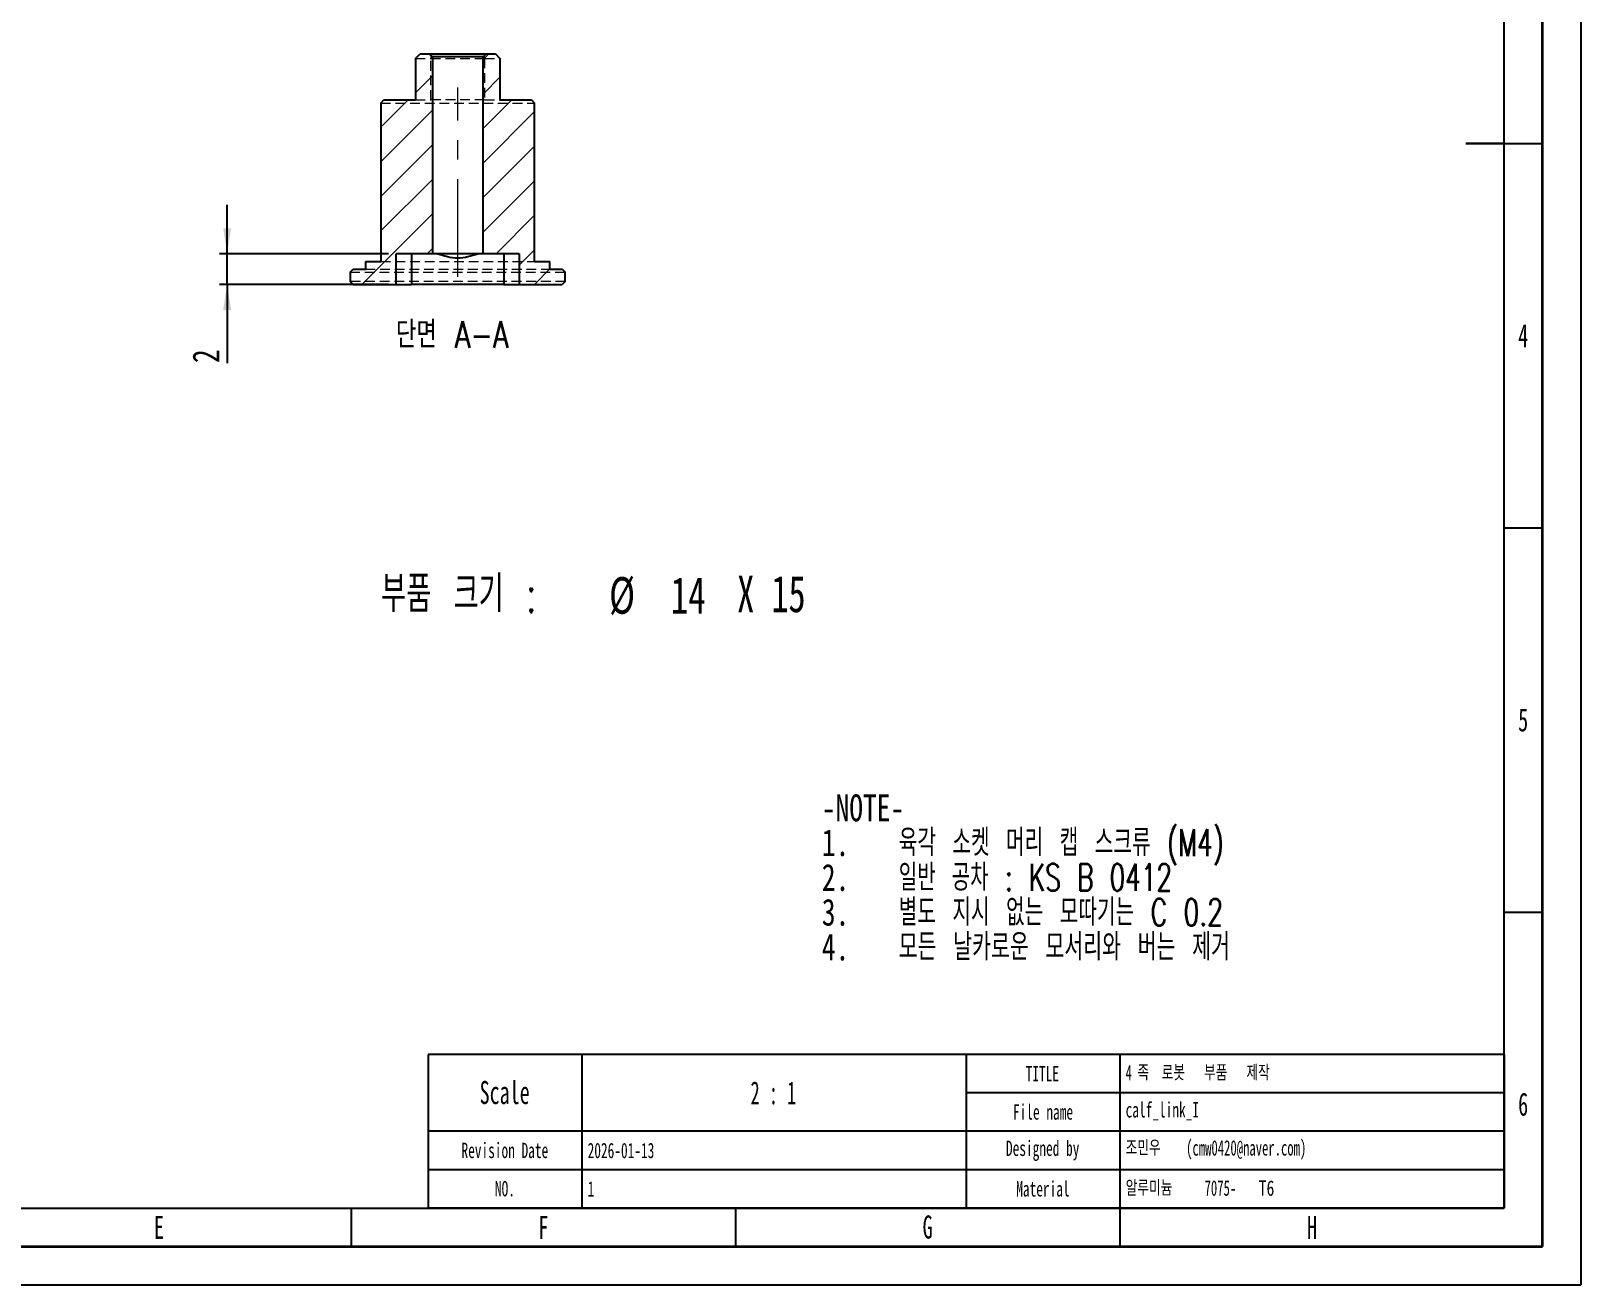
# Model space of a CAD drawing. Header units: millimetres. Extents: x 0 to 420, y 1 to 298.
# Drawn here: x 218.3 to 420, y 1 to 164.1 of the extents above; entities that cross this region are included whole.
import ezdxf

# ---------------------------------------------------------------- set-up
doc = ezdxf.new("R2010")
doc.units = ezdxf.units.MM
doc.linetypes.add('CENTERX2', pattern=[20.32, 12.7, -2.54, 2.54, -2.54])
doc.linetypes.add('HIDDEN', pattern=[1.905, 1.27, -0.635])
for name, color, linetype in [('SLD-0', 179, 'Continuous'), ('가는실선', 7, 'Continuous'), ('절단면', 230, 'Continuous'), ('중심선', 1, 'CENTERX2'), ('치수선', 104, 'Continuous')]:
    doc.layers.add(name, color=color, linetype=linetype)
for name, color, linetype, lineweight in [('도면층1', 4, 'Continuous', 35), ('도면층2', 3, 'Continuous', 25), ('도면층3', 5, 'Continuous', 25)]:
    doc.layers.add(name, color=color, linetype=linetype, lineweight=lineweight)
doc.styles.add('SLDTEXTSTYLE0', font='TXT', dxfattribs={"width": 0.75})
doc.styles.add('SLDTEXTSTYLE1', font='TXT', dxfattribs={"width": 0.684211, "bigfont": 'bigfont'})
doc.styles.add('SLDTEXTSTYLE10', font='TXT', dxfattribs={"width": 0.605})
doc.styles.add('SLDTEXTSTYLE11', font='TXT', dxfattribs={"width": 0.582911})
doc.styles.add('SLDTEXTSTYLE2', font='TXT', dxfattribs={"width": 0.676471, "bigfont": 'bigfont'})
doc.styles.add('SLDTEXTSTYLE3', font='TXT', dxfattribs={"width": 0.694444, "bigfont": 'bigfont'})
doc.styles.add('SLDTEXTSTYLE4', font='TXT', dxfattribs={"width": 0.678571, "bigfont": 'bigfont'})
doc.styles.add('SLDTEXTSTYLE5', font='TXT', dxfattribs={"width": 0.7})
doc.styles.add('SLDTEXTSTYLE6', font='TXT', dxfattribs={"width": 0.6875})
doc.styles.add('SLDTEXTSTYLE7', font='TXT', dxfattribs={"width": 0.75, "bigfont": 'bigfont'})
doc.styles.add('SLDTEXTSTYLE9', font='TXT', dxfattribs={"width": 0.638186})
doc.dimstyles.new('SLDDIMSTYLE0', dxfattribs={"dimtxt": 3.5, "dimasz": 3.302, "dimexe": 0, "dimexo": 0.0625, "dimgap": 0.875, "dimtad": 1, "dimdec": 3, "dimlfac": 0.5, "dimrnd": 1e-09, "dimzin": 12, "dimdsep": 46, "dimtxsty": 'SLDTEXTSTYLE0', "dimsah": 1, "dimcen": 0.09, "dimadec": 0, "dimazin": 3, "dimtfac": 1, "dimtdec": 3, "dimtmove": 0, "dimatfit": 0, "dimfxl": 1, "dimfrac": 2, "dimtolj": 1, "dimtzin": 12, "dimarcsym": 0})

# ---------------------------------------------------------------- blocks, each defined once
blk = doc.blocks.new('_D_11')
at = {"layer": '치수선', "transparency": 16777216}
for p, q in [((243.85, 135.16), (243.85, 141.51)), ((264.85, 135.16), (242.85, 135.16)), ((243.85, 131.16), (243.85, 135.16)), ((264.85, 131.16), (242.85, 131.16)), ((243.85, 131.16), (243.85, 120.93))]:
    blk.add_line(p, q, dxfattribs=at)
for points in [[(243.85, 135.16), (244.36, 138.46), (243.34, 138.46)], [(243.85, 131.16), (243.34, 127.85), (244.36, 127.85)]]:
    blk.add_solid(points, dxfattribs=at)
at = {"layer": '치수선', "transparency": 16777216, "insert": (239.34, 120.93), "char_height": 3.5, "attachment_point": 1, "rotation": 90, "style": 'SLDTEXTSTYLE0'}
blk.add_mtext('2', dxfattribs=at)

msp = doc.modelspace()

# ---------------------------------------------------------------- hatches: boundary and pattern name
at = {"layer": '절단면', "linetype": 'Continuous', "lineweight": 18}
h = msp.add_hatch(dxfattribs=at)
h.set_pattern_fill('ANSI31', color=256, style=0)
h.paths.add_polyline_path([(259.8501, 131.555), (260.2501, 131.155), (265.8501, 131.155), (265.8501, 135.155), (270.5501, 135.155), (270.5501, 160.755), (270.1501, 161.155), (268.9501, 161.155), (268.3501, 160.555), (268.3501, 155.155), (264.2501, 155.155), (263.8501, 154.755), (263.8501, 134.155), (261.8501, 134.155), (261.8501, 133.155), (260.2501, 133.155), (259.8501, 132.755)], flags=0)
h = msp.add_hatch(dxfattribs=at)
h.set_pattern_fill('ANSI31', color=256, style=0)
h.paths.add_polyline_path([(287.4501, 131.155), (287.8501, 131.555), (287.8501, 132.755), (287.4501, 133.155), (285.8501, 133.155), (285.8501, 134.155), (283.8501, 134.155), (283.8501, 154.755), (283.4501, 155.155), (279.3501, 155.155), (279.3501, 160.555), (278.7501, 161.155), (277.5501, 161.155), (277.1501, 160.755), (277.1501, 135.155), (281.8501, 135.155), (281.8501, 131.155)], flags=0)

# ---------------------------------------------------------------- linework, layer by layer
at = {"color": 7, "linetype": 'Continuous', "lineweight": 25}
for p, q in [((268.3501, 160.555), (268.9501, 161.155)), ((268.3501, 160.555), (268.3501, 155.155)), ((268.9501, 161.155), (270.1501, 161.155)), ((270.1501, 161.155), (270.5501, 160.755)), ((270.1501, 161.155), (277.5501, 161.155)), ((277.1501, 160.755), (270.5501, 160.755)), ((270.5501, 160.755), (270.5501, 135.155)), ((277.1501, 160.755), (277.5501, 161.155)), ((277.1501, 135.155), (277.1501, 160.755)), ((277.5501, 161.155), (278.7501, 161.155)), ((278.7501, 161.155), (279.3501, 160.555)), ((279.3501, 160.555), (279.3501, 155.155)), ((263.8501, 154.755), (264.2501, 155.155)), ((263.8501, 154.755), (263.8501, 134.155)), ((264.2501, 155.155), (268.3501, 155.155)), ((279.3501, 155.155), (283.4501, 155.155)), ((283.4501, 155.155), (283.8501, 154.755)), ((283.8501, 134.155), (283.8501, 154.755)), ((265.8501, 131.155), (265.8501, 135.155)), ((270.5501, 135.155), (265.8501, 135.155)), ((267.8501, 135.155), (267.8501, 131.155)), ((271.2252, 135.155), (270.5501, 135.155)), ((276.475, 135.155), (271.2252, 135.155)), ((277.1501, 135.155), (276.475, 135.155)), ((281.8501, 135.155), (277.1501, 135.155)), ((279.8501, 135.155), (279.8501, 131.155)), ((281.8501, 135.155), (281.8501, 131.155)), ((259.8501, 132.755), (260.2501, 133.155)), ((260.2501, 133.155), (261.8501, 133.155)), ((261.8501, 134.155), (261.8501, 133.155)), ((261.8501, 134.155), (263.8501, 134.155)), ((283.8501, 134.155), (285.8501, 134.155)), ((285.8501, 133.155), (285.8501, 134.155)), ((285.8501, 133.155), (287.4501, 133.155)), ((287.4501, 133.155), (287.8501, 132.755)), ((259.8501, 132.755), (259.8501, 131.555)), ((260.2501, 131.155), (259.8501, 131.555)), ((260.2501, 131.155), (265.8501, 131.155)), ((265.8501, 131.155), (267.8501, 131.155)), ((279.8501, 131.155), (267.8501, 131.155)), ((279.8501, 131.155), (281.8501, 131.155)), ((281.8501, 131.155), (287.4501, 131.155)), ((287.8501, 131.555), (287.4501, 131.155)), ((287.8501, 131.555), (287.8501, 132.755))]:
    msp.add_line(p, q, dxfattribs=at)
at = {"color": 7, "linetype": 'HIDDEN', "lineweight": 18}
for p, q in [((268.3501, 160.555), (270.3501, 160.555)), ((270.3501, 161.155), (270.3501, 160.555)), ((270.3501, 155.155), (270.3501, 160.555)), ((270.3501, 160.555), (277.3501, 160.555)), ((277.3501, 160.555), (277.3501, 161.155)), ((277.3501, 160.555), (279.3501, 160.555)), ((277.3501, 160.555), (277.3501, 155.155)), ((263.8501, 154.755), (283.8501, 154.755)), ((268.3501, 155.155), (270.3501, 155.155)), ((277.3501, 155.155), (270.3501, 155.155)), ((277.3501, 155.155), (279.3501, 155.155)), ((261.8501, 133.155), (285.8501, 133.155)), ((263.8501, 134.155), (283.8501, 134.155)), ((259.8501, 132.755), (287.8501, 132.755)), ((287.8501, 131.555), (259.8501, 131.555))]:
    msp.add_line(p, q, dxfattribs=at)
at = {"color": 7, "linetype": 'Continuous', "lineweight": 25}
msp.add_open_spline([(271.2252, 135.155), (271.6518, 135.0145), (272.0816, 134.8838), (272.9514, 134.6839), (273.3924, 134.617), (274.2988, 134.6161), (274.7458, 134.6833), (275.618, 134.8835), (276.0476, 135.0142), (276.475, 135.155)], degree=3, knots=[0, 0, 0, 0, 0.25, 0.25, 0.5, 0.5, 0.75, 0.75, 1, 1, 1, 1], dxfattribs=at)
at = {"layer": 'SLD-0', "color": 7}
for p, q in [((420, 1), (420, 298)), ((0, 1), (420, 1))]:
    msp.add_line(p, q, dxfattribs=at)
at = {"layer": '도면층1', "color": 7}
for p, q in [((415, 6), (415, 293)), ((5, 6), (415, 6))]:
    msp.add_line(p, q, dxfattribs=at)
at = {"layer": '도면층2', "color": 7}
for p, q in [((410, 11), (410, 288)), ((410, 149.5), (405, 149.5)), ((405, 149.5), (415, 149.5)), ((410, 11), (410, 149.5)), ((410, 149.5), (415, 149.5)), ((410, 99.5), (415, 99.5)), ((410, 49.5), (415, 49.5)), ((10, 11), (410, 11)), ((260, 11), (260, 6)), ((310, 11), (310, 6)), ((360, 11), (360, 6))]:
    msp.add_line(p, q, dxfattribs=at)
at = {"layer": '도면층3', "color": 7}
for p, q in [((410, 31), (270, 31)), ((270, 31), (270, 11)), ((290, 31), (290, 11)), ((340, 31), (340, 11)), ((360, 31), (360, 11)), ((410, 31), (410, 11)), ((410, 26), (340, 26)), ((410, 21), (270, 21)), ((410, 16), (270, 16)), ((410, 11), (270, 11))]:
    msp.add_line(p, q, dxfattribs=at)
at = {"layer": '중심선', "linetype": 'CENTERX2', "lineweight": 18}
msp.add_line((273.8501, 132.155), (273.8501, 156.755), dxfattribs=at)

# ---------------------------------------------------------------- texts
at = {"layer": 'SLD-0', "color": 7}
for s, insert, char_height, attachment_point, style in [('TITLE', (349.9137, 29.4948), 2, 2, 'SLDTEXTSTYLE9'), ('4', (360.75, 29.6128), 2, 1, 'SLDTEXTSTYLE10'), ('족', (362.2917, 29.61), 2, 1, 'SLDTEXTSTYLE7'), ('로봇', (365.4333, 29.61), 2, 1, 'SLDTEXTSTYLE7'), ('부품', (370.9528, 29.61), 2, 1, 'SLDTEXTSTYLE7'), ('제작', (376.4722, 29.61), 2, 1, 'SLDTEXTSTYLE7'), ('Scale', (279.9563, 27.5432), 3, 2, 'SLDTEXTSTYLE9'), ('File name', (350.0024, 24.5108), 2, 2, 'SLDTEXTSTYLE9'), ('calf_link_I', (360.75, 24.7888), 2, 1, 'SLDTEXTSTYLE9'), ('Revision Date', (279.9825, 19.5108), 2, 2, 'SLDTEXTSTYLE9'), ('Designed by', (349.9589, 19.7878), 2, 2, 'SLDTEXTSTYLE9'), ('조민우', (360.75, 19.832), 2, 1, 'SLDTEXTSTYLE7'), ('(cmw0420@naver.com)', (368.6222, 19.8348), 2, 1, 'SLDTEXTSTYLE10'), ('NO.', (279.9962, 14.5288), 2, 2, 'SLDTEXTSTYLE9'), ('Material', (349.991, 14.5108), 2, 2, 'SLDTEXTSTYLE9'), ('알루미늄', (360.7639, 14.607), 2, 1, 'SLDTEXTSTYLE7'), ('7075-', (371.025, 14.6098), 2, 1, 'SLDTEXTSTYLE10'), ('T6', (378.0639, 14.607), 2, 1, 'SLDTEXTSTYLE0')]:
    msp.add_mtext(s, dxfattribs=dict(at, insert=insert, char_height=char_height, attachment_point=attachment_point, style=style))
at = {"layer": '가는실선', "attachment_point": 1}
for s, insert, char_height, style in [('부품 크기 :', (263.8787, 93.2856), 4.7625, 'SLDTEXTSTYLE4'), ('%%c', (293.5473, 93.0915), 4.7625, 'SLDTEXTSTYLE5'), ('14', (301.5739, 93.0915), 4.7625, 'SLDTEXTSTYLE5'), ('X 15', (310.2037, 93.2856), 4.7625, 'SLDTEXTSTYLE6'), ('-NOTE-', (321.227, 64.8238), 3.5, 'SLDTEXTSTYLE0'), ('육각 소켓 머리 캡 스크류 (M4)', (331.227, 60.2981), 3.5, 'SLDTEXTSTYLE1'), ('1.', (321.227, 60.2981), 3.5, 'SLDTEXTSTYLE0'), ('2.', (321.227, 55.7724), 3.5, 'SLDTEXTSTYLE0'), ('일반 공차 : KS B 0412', (331.227, 55.7724), 3.5, 'SLDTEXTSTYLE2'), ('3.', (321.227, 51.2467), 3.5, 'SLDTEXTSTYLE0'), ('별도 지시 없는 모따기는 C 0.2', (331.227, 51.2467), 3.5, 'SLDTEXTSTYLE1'), ('4.', (321.227, 46.721), 3.5, 'SLDTEXTSTYLE0'), ('모든 날카로운 모서리와 버는 제거', (331.227, 46.721), 3.5, 'SLDTEXTSTYLE3')]:
    msp.add_mtext(s, dxfattribs=dict(at, insert=insert, char_height=char_height, style=style))
at = {"layer": '도면층2', "color": 7}
for s, insert, char_height, attachment_point, style in [('4', (412.4784, 125.9922), 3, 2, 'SLDTEXTSTYLE9'), ('5', (412.4784, 76.0177), 3, 2, 'SLDTEXTSTYLE9'), ('2 : 1', (314.9243, 27.4982), 3, 2, 'SLDTEXTSTYLE11'), ('6', (412.4784, 26.0237), 3, 2, 'SLDTEXTSTYLE9'), ('2026-01-13', (290.75, 19.4988), 2, 1, 'SLDTEXTSTYLE9'), ('1', (290.75, 14.4988), 2, 1, 'SLDTEXTSTYLE9'), ('G', (334.9916, 10.0432), 3, 2, 'SLDTEXTSTYLE9'), ('E', (234.986, 9.9922), 3, 2, 'SLDTEXTSTYLE9'), ('F', (285.008, 9.9922), 3, 2, 'SLDTEXTSTYLE9'), ('H', (385.0135, 9.9922), 3, 2, 'SLDTEXTSTYLE9')]:
    msp.add_mtext(s, dxfattribs=dict(at, insert=insert, char_height=char_height, attachment_point=attachment_point, style=style))
at = {"layer": '절단면', "insert": (273.1283, 126.3911), "char_height": 3.5, "attachment_point": 2, "style": 'SLDTEXTSTYLE7'}
msp.add_mtext('단면 A-A', dxfattribs=at)

# ---------------------------------------------------------------- dimensions: what is measured, and where the dimension line sits
at = {"layer": '치수선'}
dim = msp.add_linear_dim(base=(243.8501, 135.155), p1=(265.8501, 131.155), p2=(265.8501, 135.155), angle=90, dimstyle='SLDDIMSTYLE0', dxfattribs=at)
dim.commit()
dim.dimension.update_dxf_attribs({"geometry": '_D_11', "text_midpoint": (243.8501, 122.2189), "dimtype": 160})

doc.saveas('drawing.dxf')
